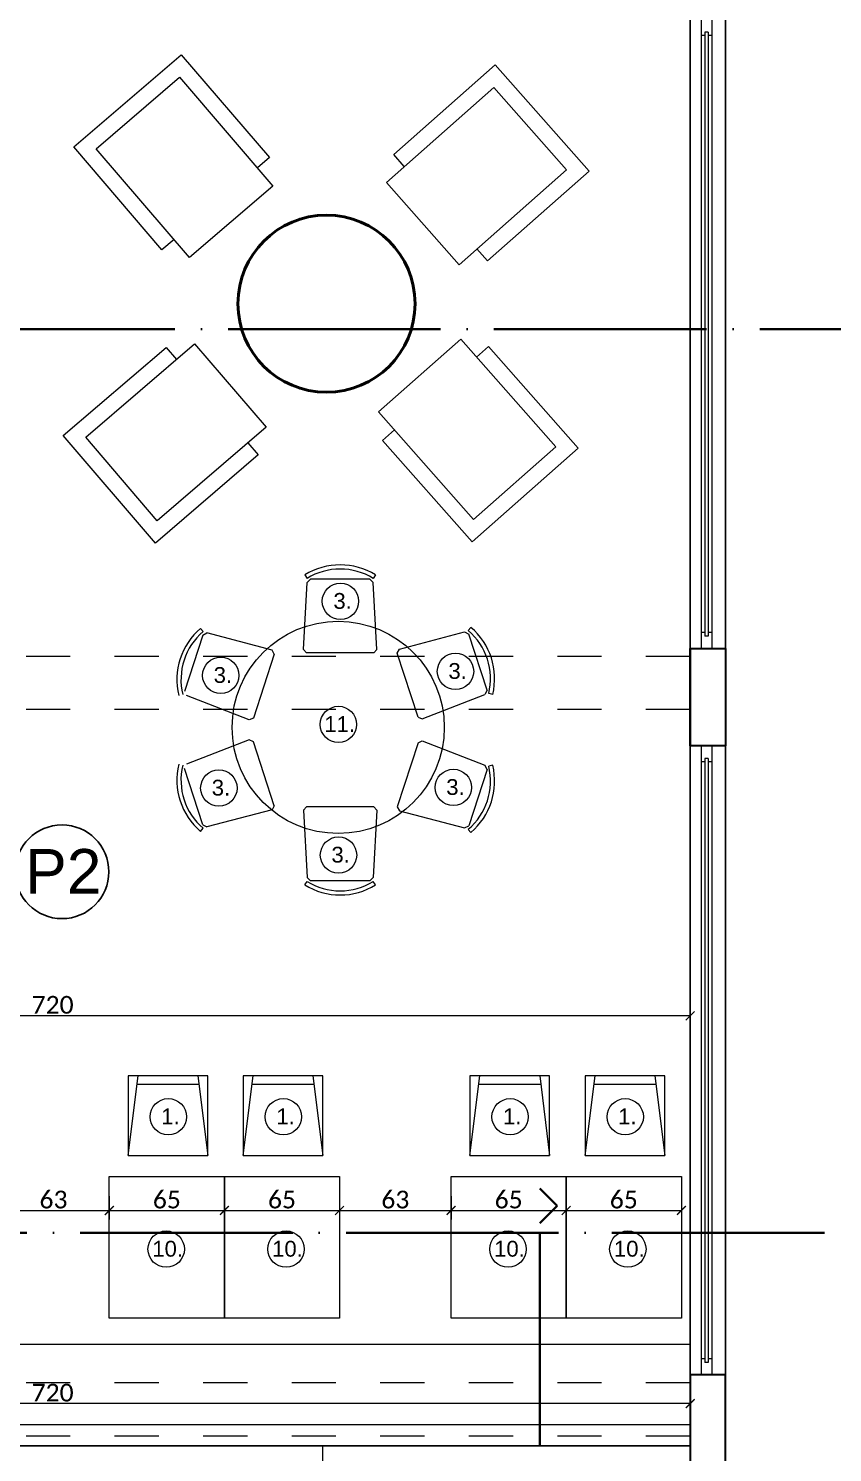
# Model space of a CAD drawing. Header units: centimetres. Extents: x -26724 to 60145, y -23645 to 6771.
# Drawn here: x -18359 to -17905, y -2059 to -1255 of the extents above; entities that cross this region are included whole.
import ezdxf

# ---------------------------------------------------------------- set-up
doc = ezdxf.new("R2010")
doc.units = ezdxf.units.CM
doc.linetypes.add('ACAD_ISO04W100', pattern=[30, 24, -3, 0, -3])
doc.linetypes.add('DALEKOVOD_VN', pattern=[5, 2.5, -2.5])
doc.layers.add('3.IZGLED 2', color=7, linetype='Continuous', lineweight=9, true_color=0x4a4a4a)
doc.layers.add('IZGLED 2', color=253, linetype='Continuous', lineweight=9, true_color=0x828282)
for name, color, linetype, lineweight in [('4.KOTE', 88, 'Continuous', 15), ('namestaj', 8, 'Continuous', 9), ('namjestaj', 150, 'Continuous', 5), ('otvori', 5, 'Continuous', 20), ('prozori', 140, 'Continuous', 13), ('zid', 7, 'Continuous', 40)]:
    doc.layers.add(name, color=color, linetype=linetype, lineweight=lineweight)
doc.layers.add('pozicije', color=7, linetype='Continuous')
doc.styles.add('0.12', font='arial.ttf', dxfattribs={"height": 0.12})
doc.styles.add('0.15', font='arial.ttf', dxfattribs={"height": 0.15})
doc.styles.get("Standard").update_dxf_attribs({"font": 'calibri.ttf'})
doc.dimstyles.new('ja 1 50', dxfattribs={"dimtxt": 10, "dimasz": 5, "dimexe": 5, "dimexo": 5, "dimgap": 1, "dimtad": 1, "dimdec": 0, "dimtxsty": 'Standard', "dimblk": 'ARCHTICK', "dimcen": 2.5, "dimclrd": 256, "dimclrt": 7, "dimadec": 0, "dimazin": 0, "dimtfac": 1, "dimtdec": 0, "dimtix": 1, "dimtmove": 1, "dimatfit": 3, "dimldrblk": 'ARCHTICK', "dimfxl": 10, "dimfxlon": 1, "dimlwd": 0, "dimlwe": 9, "dimarcsym": 0})

# ---------------------------------------------------------------- blocks, each defined once
blk = doc.blocks.new('_ArchTick')
at = {"color": 0, "linetype": 'ByBlock', "const_width": 0.15}
blk.add_lwpolyline([(-0.5, -0.5), (0.5, 0.5)], dxfattribs=at)
blk = doc.blocks.new('*D2573')
at = {"layer": '4.KOTE', "color": 0, "lineweight": 9, "transparency": 16777216}
for p, q in [((-18240.07, 11.97), (-18240.07, 25.19)), ((-18150.07, 10.19), (-18150.07, 25.19))]:
    blk.add_line(p, q, dxfattribs=at)
at = {"layer": '4.KOTE', "lineweight": 0, "transparency": 16777216}
blk.add_line((-18240.07, 20.19), (-18150.07, 20.19), dxfattribs=at)
at = {"layer": 'Defpoints', "color": 0, "transparency": 16777216}
for p in [(-18150.07, 20.19), (-18240.07, 0, 13.5), (-18150.07, -2870.26, 13.5)]:
    blk.add_point(p, dxfattribs=at)
at = {"layer": '4.KOTE', "lineweight": 0, "transparency": 16777216, "xscale": 5, "yscale": 5, "zscale": 5, "rotation": 180}
blk.add_blockref('_ArchTick', (-18240.07, 20.19), dxfattribs=at)
at = {"layer": '4.KOTE', "lineweight": 0, "transparency": 16777216, "xscale": 5, "yscale": 5, "zscale": 5}
blk.add_blockref('_ArchTick', (-18150.07, 20.19), dxfattribs=at)
at = {"layer": '4.KOTE', "color": 7, "transparency": 16777216, "insert": (-18195.07, 26.31), "char_height": 10, "attachment_point": 5}
blk.add_mtext('90', dxfattribs=at)
blk = doc.blocks.new('*D2606')
at = {"layer": '4.KOTE', "color": 0, "lineweight": 9, "transparency": 16777216}
for p, q in [((-18705.07, -2022.29), (-18705.07, -2036.44)), ((-17985.07, -2022.29), (-17985.07, -2036.44))]:
    blk.add_line(p, q, dxfattribs=at)
at = {"layer": '4.KOTE', "lineweight": 0, "transparency": 16777216}
blk.add_line((-17985.07, -2031.44), (-18705.07, -2031.44), dxfattribs=at)
at = {"layer": 'Defpoints', "color": 0, "transparency": 16777216}
for p in [(-18705.07, -1998.17, 13.5), (-17985.07, -1998.17, 13.5), (-18705.07, -2031.44)]:
    blk.add_point(p, dxfattribs=at)
at = {"layer": '4.KOTE', "lineweight": 0, "transparency": 16777216, "xscale": 5, "yscale": 5, "zscale": 5, "rotation": 180}
blk.add_blockref('_ArchTick', (-18705.07, -2031.44), dxfattribs=at)
at = {"layer": '4.KOTE', "lineweight": 0, "transparency": 16777216, "xscale": 5, "yscale": 5, "zscale": 5}
blk.add_blockref('_ArchTick', (-17985.07, -2031.44), dxfattribs=at)
at = {"layer": '4.KOTE', "color": 7, "transparency": 16777216, "insert": (-18345.07, -2025.32), "char_height": 10, "attachment_point": 5}
blk.add_mtext('720', dxfattribs=at)
blk = doc.blocks.new('*D2613')
at = {"layer": '4.KOTE', "color": 0, "lineweight": 9, "transparency": 16777216}
for p, q in [((-18376.07, -1917.44), (-18376.07, -1927.45)), ((-18313.07, -1914.35), (-18313.07, -1927.45))]:
    blk.add_line(p, q, dxfattribs=at)
at = {"layer": '4.KOTE', "lineweight": 0, "transparency": 16777216}
blk.add_line((-18376.07, -1922.45), (-18313.07, -1922.45), dxfattribs=at)
at = {"layer": 'Defpoints', "color": 0, "transparency": 16777216}
for p in [(-18376.07, -1903.24, 27), (-18313.07, -1903.24, 13.5), (-18313.07, -1922.45)]:
    blk.add_point(p, dxfattribs=at)
at = {"layer": '4.KOTE', "lineweight": 0, "transparency": 16777216, "xscale": 5, "yscale": 5, "zscale": 5, "rotation": 180}
blk.add_blockref('_ArchTick', (-18376.07, -1922.45), dxfattribs=at)
at = {"layer": '4.KOTE', "lineweight": 0, "transparency": 16777216, "xscale": 5, "yscale": 5, "zscale": 5}
blk.add_blockref('_ArchTick', (-18313.07, -1922.45), dxfattribs=at)
at = {"layer": '4.KOTE', "color": 7, "transparency": 16777216, "insert": (-18344.57, -1916.33), "char_height": 10, "attachment_point": 5}
blk.add_mtext('63', dxfattribs=at)
blk = doc.blocks.new('*D2614')
at = {"layer": '4.KOTE', "color": 0, "lineweight": 9, "transparency": 16777216}
for p, q in [((-18313.07, -1914.35), (-18313.07, -1927.45)), ((-18248.07, -1914.35), (-18248.07, -1927.45))]:
    blk.add_line(p, q, dxfattribs=at)
at = {"layer": '4.KOTE', "lineweight": 0, "transparency": 16777216}
blk.add_line((-18313.07, -1922.45), (-18248.07, -1922.45), dxfattribs=at)
at = {"layer": 'Defpoints', "color": 0, "transparency": 16777216}
for p in [(-18313.07, -1903.24, 13.5), (-18248.07, -1903.24, 13.5), (-18248.07, -1922.45)]:
    blk.add_point(p, dxfattribs=at)
at = {"layer": '4.KOTE', "lineweight": 0, "transparency": 16777216, "xscale": 5, "yscale": 5, "zscale": 5, "rotation": 180}
blk.add_blockref('_ArchTick', (-18313.07, -1922.45), dxfattribs=at)
at = {"layer": '4.KOTE', "lineweight": 0, "transparency": 16777216, "xscale": 5, "yscale": 5, "zscale": 5}
blk.add_blockref('_ArchTick', (-18248.07, -1922.45), dxfattribs=at)
at = {"layer": '4.KOTE', "color": 7, "transparency": 16777216, "insert": (-18280.57, -1916.33), "char_height": 10, "attachment_point": 5}
blk.add_mtext('65', dxfattribs=at)
blk = doc.blocks.new('*D2615')
at = {"layer": '4.KOTE', "color": 0, "lineweight": 9, "transparency": 16777216}
for p, q in [((-18248.07, -1914.35), (-18248.07, -1927.45)), ((-18183.07, -1914.35), (-18183.07, -1927.45))]:
    blk.add_line(p, q, dxfattribs=at)
at = {"layer": '4.KOTE', "lineweight": 0, "transparency": 16777216}
blk.add_line((-18248.07, -1922.45), (-18183.07, -1922.45), dxfattribs=at)
at = {"layer": 'Defpoints', "color": 0, "transparency": 16777216}
for p in [(-18248.07, -1903.24, 13.5), (-18183.07, -1903.24, 13.5), (-18183.07, -1922.45)]:
    blk.add_point(p, dxfattribs=at)
at = {"layer": '4.KOTE', "lineweight": 0, "transparency": 16777216, "xscale": 5, "yscale": 5, "zscale": 5, "rotation": 180}
blk.add_blockref('_ArchTick', (-18248.07, -1922.45), dxfattribs=at)
at = {"layer": '4.KOTE', "lineweight": 0, "transparency": 16777216, "xscale": 5, "yscale": 5, "zscale": 5}
blk.add_blockref('_ArchTick', (-18183.07, -1922.45), dxfattribs=at)
at = {"layer": '4.KOTE', "color": 7, "transparency": 16777216, "insert": (-18215.57, -1916.33), "char_height": 10, "attachment_point": 5}
blk.add_mtext('65', dxfattribs=at)
blk = doc.blocks.new('*D2616')
at = {"layer": '4.KOTE', "color": 0, "lineweight": 9, "transparency": 16777216}
for p, q in [((-18183.07, -1914.35), (-18183.07, -1927.45)), ((-18120.07, -1914.35), (-18120.07, -1927.45))]:
    blk.add_line(p, q, dxfattribs=at)
at = {"layer": '4.KOTE', "lineweight": 0, "transparency": 16777216}
blk.add_line((-18183.07, -1922.45), (-18120.07, -1922.45), dxfattribs=at)
at = {"layer": 'Defpoints', "color": 0, "transparency": 16777216}
for p in [(-18183.07, -1903.24, 13.5), (-18120.07, -1903.24, 13.5), (-18120.07, -1922.45)]:
    blk.add_point(p, dxfattribs=at)
at = {"layer": '4.KOTE', "lineweight": 0, "transparency": 16777216, "xscale": 5, "yscale": 5, "zscale": 5, "rotation": 180}
blk.add_blockref('_ArchTick', (-18183.07, -1922.45), dxfattribs=at)
at = {"layer": '4.KOTE', "lineweight": 0, "transparency": 16777216, "xscale": 5, "yscale": 5, "zscale": 5}
blk.add_blockref('_ArchTick', (-18120.07, -1922.45), dxfattribs=at)
at = {"layer": '4.KOTE', "color": 7, "transparency": 16777216, "insert": (-18151.57, -1916.33), "char_height": 10, "attachment_point": 5}
blk.add_mtext('63', dxfattribs=at)
blk = doc.blocks.new('*D2617')
at = {"layer": '4.KOTE', "color": 0, "lineweight": 9, "transparency": 16777216}
for p, q in [((-18120.07, -1914.35), (-18120.07, -1927.45)), ((-18055.07, -1914.35), (-18055.07, -1927.45))]:
    blk.add_line(p, q, dxfattribs=at)
at = {"layer": '4.KOTE', "lineweight": 0, "transparency": 16777216}
blk.add_line((-18120.07, -1922.45), (-18055.07, -1922.45), dxfattribs=at)
at = {"layer": 'Defpoints', "color": 0, "transparency": 16777216}
for p in [(-18120.07, -1903.24, 13.5), (-18055.07, -1903.24, 13.5), (-18055.07, -1922.45)]:
    blk.add_point(p, dxfattribs=at)
at = {"layer": '4.KOTE', "lineweight": 0, "transparency": 16777216, "xscale": 5, "yscale": 5, "zscale": 5, "rotation": 180}
blk.add_blockref('_ArchTick', (-18120.07, -1922.45), dxfattribs=at)
at = {"layer": '4.KOTE', "lineweight": 0, "transparency": 16777216, "xscale": 5, "yscale": 5, "zscale": 5}
blk.add_blockref('_ArchTick', (-18055.07, -1922.45), dxfattribs=at)
at = {"layer": '4.KOTE', "color": 7, "transparency": 16777216, "insert": (-18087.57, -1916.33), "char_height": 10, "attachment_point": 5}
blk.add_mtext('65', dxfattribs=at)
blk = doc.blocks.new('*D2618')
at = {"layer": '4.KOTE', "color": 0, "lineweight": 9, "transparency": 16777216}
for p, q in [((-18055.07, -1914.35), (-18055.07, -1927.45)), ((-17990.07, -1914.35), (-17990.07, -1927.45))]:
    blk.add_line(p, q, dxfattribs=at)
at = {"layer": '4.KOTE', "lineweight": 0, "transparency": 16777216}
blk.add_line((-18055.07, -1922.45), (-17990.07, -1922.45), dxfattribs=at)
at = {"layer": 'Defpoints', "color": 0, "transparency": 16777216}
for p in [(-18055.07, -1903.24, 13.5), (-17990.07, -1903.24, 13.5), (-17990.07, -1922.45)]:
    blk.add_point(p, dxfattribs=at)
at = {"layer": '4.KOTE', "lineweight": 0, "transparency": 16777216, "xscale": 5, "yscale": 5, "zscale": 5, "rotation": 180}
blk.add_blockref('_ArchTick', (-18055.07, -1922.45), dxfattribs=at)
at = {"layer": '4.KOTE', "lineweight": 0, "transparency": 16777216, "xscale": 5, "yscale": 5, "zscale": 5}
blk.add_blockref('_ArchTick', (-17990.07, -1922.45), dxfattribs=at)
at = {"layer": '4.KOTE', "color": 7, "transparency": 16777216, "insert": (-18022.57, -1916.33), "char_height": 10, "attachment_point": 5}
blk.add_mtext('65', dxfattribs=at)
blk = doc.blocks.new('*D2647')
at = {"layer": '4.KOTE', "color": 0, "lineweight": 9, "transparency": 16777216}
for p, q in [((-18705.07, -1822.52), (-18705.07, -1807.54)), ((-17985.07, -1822.52), (-17985.07, -1807.54))]:
    blk.add_line(p, q, dxfattribs=at)
at = {"layer": '4.KOTE', "lineweight": 0, "transparency": 16777216}
blk.add_line((-17985.07, -1812.54), (-18705.07, -1812.54), dxfattribs=at)
at = {"layer": 'Defpoints', "color": 0, "transparency": 16777216}
for p in [(-18705.07, -1812.54), (-18705.07, -2055.26, 13.5), (-17985.07, -2055.26, 13.5)]:
    blk.add_point(p, dxfattribs=at)
at = {"layer": '4.KOTE', "lineweight": 0, "transparency": 16777216, "xscale": 5, "yscale": 5, "zscale": 5, "rotation": 180}
blk.add_blockref('_ArchTick', (-18705.07, -1812.54), dxfattribs=at)
at = {"layer": '4.KOTE', "lineweight": 0, "transparency": 16777216, "xscale": 5, "yscale": 5, "zscale": 5}
blk.add_blockref('_ArchTick', (-17985.07, -1812.54), dxfattribs=at)
at = {"layer": '4.KOTE', "color": 7, "transparency": 16777216, "insert": (-18345.07, -1806.41), "char_height": 10, "attachment_point": 5}
blk.add_mtext('720', dxfattribs=at)
blk = doc.blocks.new('*D2652')
at = {"layer": '4.KOTE', "color": 0, "lineweight": 9, "transparency": 16777216}
for p, q in [((-6.71, -1700.26), (-18.93, -1700.26)), ((-23.93, -1790.26), (-8.93, -1790.26))]:
    blk.add_line(p, q, dxfattribs=at)
at = {"layer": '4.KOTE', "lineweight": 0, "transparency": 16777216}
blk.add_line((-13.93, -1700.26), (-13.93, -1790.26), dxfattribs=at)
at = {"layer": 'Defpoints', "color": 0, "transparency": 16777216}
for p in [(0, -1700.26, 13.5), (-18710.07, -1790.26, 13.5), (-13.93, -1790.26)]:
    blk.add_point(p, dxfattribs=at)
at = {"layer": '4.KOTE', "lineweight": 0, "transparency": 16777216, "xscale": 5, "yscale": 5, "zscale": 5}
for p, rotation in [((-13.93, -1700.26), 90), ((-13.93, -1790.26), 270)]:
    blk.add_blockref('_ArchTick', p, dxfattribs=dict(at, rotation=rotation))
at = {"layer": '4.KOTE', "color": 7, "transparency": 16777216, "insert": (-20.05, -1745.26), "char_height": 10, "attachment_point": 5, "rotation": 90}
blk.add_mtext('90', dxfattribs=at)
blk = doc.blocks.new('ddd')
at = {"layer": 'namjestaj'}
for p, q in [((-17799.52, 2298, 13.5), (-17879.52, 2298, 13.5)), ((-17879.52, 2298, 13.5), (-17879.52, 2221.5, 13.5)), ((-17799.52, 2221.5, 13.5), (-17799.52, 2298, 13.5)), ((-17808.52, 2289, 13.5), (-17870.52, 2289, 13.5)), ((-17870.52, 2289, 13.5), (-17870.52, 2208, 13.5)), ((-17808.52, 2208, 13.5), (-17808.52, 2289, 13.5)), ((-17879.52, 2221.5, 13.5), (-17870.52, 2221.5, 13.5)), ((-17808.52, 2221.5, 13.5), (-17799.52, 2221.5, 13.5)), ((-17870.52, 2208, 13.5), (-17808.52, 2208, 13.5))]:
    blk.add_line(p, q, dxfattribs=at)

msp = doc.modelspace()

# ---------------------------------------------------------------- linework, layer by layer
at = {"elevation": 13.5}
msp.add_lwpolyline([(-17985.07, -2055.26), (-18710.07, -2055.26), (-18710.07, -2080.26), (-17985.07, -2080.26)], dxfattribs=at)
at = {"color": 4}
msp.add_circle((-18339.77, -1731.28), 26.45, dxfattribs=at)
at = {"layer": '3.IZGLED 2', "color": 32, "linetype": 'DALEKOVOD_VN', "ltscale": 10, "true_color": 0xcd6928}
for p, q in [((-17985.07, -2019.76, 13.5), (-19185.07, -2019.76, 13.5)), ((-17985.07, -2049.76, 13.5), (-19185.07, -2049.76, 13.5))]:
    msp.add_line(p, q, dxfattribs=at)
at = {"layer": '4.KOTE', "color": 3, "lineweight": 50}
msp.add_circle((-18190.44, -1410.61), 50, dxfattribs=at)
at = {"layer": 'IZGLED 2', "lineweight": 25, "ltscale": 12}
for p, q in [((-17985.07, -1250.26, 13.5), (-17985.07, -1605.26, 13.5)), ((-17965.07, -1250.26, 13.5), (-17965.07, -1605.26, 13.5)), ((-17985.07, -1660.26, 13.5), (-17985.07, -2015.26, 13.5)), ((-17965.07, -1660.26, 13.5), (-17965.07, -2015.26, 13.5))]:
    msp.add_line(p, q, dxfattribs=at)
at = {"layer": 'IZGLED 2', "color": 32, "linetype": 'ACAD_ISO04W100', "lineweight": 35, "ltscale": 5}
for p, q in [((-20197.29, -1425.03), (-17813.68, -1425.03)), ((-18779.81, -1935.02), (-17833.63, -1935.02)), ((-18070.01, -3106.26, 13.5), (-18070.01, -1929.59, 13.5))]:
    msp.add_line(p, q, dxfattribs=at)
at = {"layer": 'IZGLED 2', "color": 32, "lineweight": 35}
for p, q in [((-18070.01, -1910.06, 13.5), (-18060.24, -1919.82, 13.5)), ((-18060.24, -1919.82, 13.5), (-18070.01, -1929.59, 13.5))]:
    msp.add_line(p, q, dxfattribs=at)
at = {"layer": 'namestaj'}
for centre in [(-18182.54, -1578.6), (-18250.13, -1620.42), (-18117.6, -1618.14, 13.5), (-18183.7, -1648.11), (-18251.21, -1684), (-18118.81, -1683.66), (-18183.65, -1721.85), (-18279.76, -1869.56), (-18214.76, -1869.56), (-18086.76, -1869.56), (-18021.76, -1869.56), (-18280.95, -1944.27, -40.5), (-18213.29, -1944.27, -40.5), (-18087.95, -1944.27, -40.5), (-18020.29, -1944.27, -40.5)]:
    msp.add_circle(centre, 10.27, dxfattribs=at)
at = {"layer": 'namjestaj', "transparency": 33554687}
for p, q in [((-18202.64, -1563.73, 13.5), (-18201.42, -1565.69, 13.5)), ((-18201.33, -1567.89, 13.5), (-18199.38, -1566.04, 13.5)), ((-18166.05, -1566.04, 13.5), (-18199.38, -1566.04, 13.5)), ((-18166.05, -1566.04, 13.5), (-18164.09, -1567.89, 13.5)), ((-18162.78, -1563.73, 13.5), (-18164, -1565.69, 13.5)), ((-18203.44, -1605.85, 13.5), (-18201.33, -1567.89, 13.5)), ((-18161.98, -1605.85, 13.5), (-18164.09, -1567.89, 13.5)), ((-18260.32, -1597.71, 13.5), (-18270.62, -1629.42, 13.5)), ((-18261.51, -1593.89, 13.5), (-18260.01, -1595.66, 13.5)), ((-18260.32, -1597.71, 13.5), (-18257.96, -1596.43, 13.5)), ((-18221.2, -1606.15, 13.5), (-18257.96, -1596.43, 13.5)), ((-18149.22, -1605.58, 13.5), (-18112.46, -1595.85, 13.5)), ((-18112.46, -1595.85, 13.5), (-18110.09, -1597.14, 13.5)), ((-18108.9, -1593.32, 13.5), (-18110.4, -1595.09, 13.5)), ((-18099.79, -1628.84, 13.5), (-18110.09, -1597.14, 13.5)), ((-18219.98, -1608.39, 13.5), (-18221.2, -1606.15, 13.5)), ((-18201.69, -1607.7, 13.5), (-18203.44, -1605.85, 13.5)), ((-18163.73, -1607.7, 13.5), (-18161.98, -1605.85, 13.5)), ((-18150.44, -1607.81, 13.5), (-18149.22, -1605.58, 13.5)), ((-18219.98, -1608.39, 13.5), (-18231.71, -1644.49, 13.5)), ((-18163.73, -1607.7, 13.5), (-18201.69, -1607.7, 13.5)), ((-18138.71, -1643.92, 13.5), (-18150.44, -1607.81, 13.5)), ((-18136.41, -1645.01, 13.5), (-18100.95, -1631.27, 13.5)), ((-18099.79, -1628.84, 13.5), (-18100.95, -1631.27, 13.5)), ((-18096.59, -1631.23, 13.5), (-18098.83, -1630.68, 13.5)), ((-18234.01, -1645.59, 13.5), (-18269.47, -1631.85, 13.5)), ((-18231.71, -1644.49, 13.5), (-18234.01, -1645.59, 13.5)), ((-18138.71, -1643.92, 13.5), (-18136.41, -1645.01, 13.5)), ((-18234.01, -1656.81, 13.5), (-18269.47, -1670.55, 13.5)), ((-18231.71, -1657.91, 13.5), (-18234.01, -1656.81, 13.5)), ((-18219.98, -1694.01, 13.5), (-18231.71, -1657.91, 13.5)), ((-18138.71, -1658.49, 13.5), (-18150.44, -1694.59, 13.5)), ((-18138.71, -1658.49, 13.5), (-18136.41, -1657.39, 13.5)), ((-18136.41, -1657.39, 13.5), (-18100.95, -1671.13, 13.5)), ((-18099.79, -1673.56, 13.5), (-18100.95, -1671.13, 13.5)), ((-18096.59, -1671.17, 13.5), (-18098.83, -1671.72, 13.5)), ((-18260.32, -1704.69, 13.5), (-18270.62, -1672.98, 13.5)), ((-18099.79, -1673.56, 13.5), (-18110.09, -1705.26, 13.5)), ((-18219.98, -1694.01, 13.5), (-18221.2, -1696.25, 13.5)), ((-18201.69, -1694.7, 13.5), (-18203.44, -1696.55, 13.5)), ((-18163.73, -1694.7, 13.5), (-18201.69, -1694.7, 13.5)), ((-18163.73, -1694.7, 13.5), (-18161.98, -1696.55, 13.5)), ((-18150.44, -1694.59, 13.5), (-18149.22, -1696.83, 13.5)), ((-18221.2, -1696.25, 13.5), (-18257.96, -1705.97, 13.5)), ((-18203.44, -1696.55, 13.5), (-18201.33, -1734.52, 13.5)), ((-18161.98, -1696.55, 13.5), (-18164.09, -1734.52, 13.5)), ((-18149.22, -1696.83, 13.5), (-18112.46, -1706.55, 13.5)), ((-18261.51, -1708.51, 13.5), (-18260.01, -1706.74, 13.5)), ((-18260.32, -1704.69, 13.5), (-18257.96, -1705.97, 13.5)), ((-18112.46, -1706.55, 13.5), (-18110.09, -1705.26, 13.5)), ((-18108.9, -1709.08, 13.5), (-18110.4, -1707.31, 13.5)), ((-18201.33, -1734.52, 13.5), (-18199.38, -1736.36, 13.5)), ((-18166.05, -1736.36, 13.5), (-18164.09, -1734.52, 13.5)), ((-18202.64, -1738.67, 13.5), (-18201.42, -1736.71, 13.5)), ((-18166.05, -1736.36, 13.5), (-18199.38, -1736.36, 13.5)), ((-18162.78, -1738.67, 13.5), (-18164, -1736.71, 13.5)), ((-18302.45, -1891.41, 13.5), (-18296.81, -1846.41, 13.5)), ((-18302.43, -1846.41, 13.5), (-18302.45, -1891.41, 13.5)), ((-18257.43, -1846.43, 13.5), (-18302.43, -1846.41, 13.5)), ((-18302.43, -1846.41, 13.5), (-18302.43, -1846.41, 13.5)), ((-18263.06, -1846.43, 13.5), (-18257.45, -1891.43, 13.5)), ((-18257.45, -1891.43, 13.5), (-18257.43, -1846.43, 13.5)), ((-18237.45, -1891.41, 13.5), (-18231.81, -1846.41, 13.5)), ((-18237.43, -1846.41, 13.5), (-18237.45, -1891.41, 13.5)), ((-18192.43, -1846.43, 13.5), (-18237.43, -1846.41, 13.5)), ((-18237.43, -1846.41, 13.5), (-18237.43, -1846.41, 13.5)), ((-18198.06, -1846.43, 13.5), (-18192.45, -1891.43, 13.5)), ((-18192.45, -1891.43, 13.5), (-18192.43, -1846.43, 13.5)), ((-18109.45, -1891.41, 13.5), (-18103.81, -1846.41, 13.5)), ((-18109.43, -1846.41, 13.5), (-18109.45, -1891.41, 13.5)), ((-18064.43, -1846.43, 13.5), (-18109.43, -1846.41, 13.5)), ((-18109.43, -1846.41, 13.5), (-18109.43, -1846.41, 13.5)), ((-18070.06, -1846.43, 13.5), (-18064.45, -1891.43, 13.5)), ((-18064.45, -1891.43, 13.5), (-18064.43, -1846.43, 13.5)), ((-18044.45, -1891.41, 13.5), (-18038.81, -1846.41, 13.5)), ((-18044.43, -1846.41, 13.5), (-18044.45, -1891.41, 13.5)), ((-17999.43, -1846.43, 13.5), (-18044.43, -1846.41, 13.5)), ((-18044.43, -1846.41, 13.5), (-18044.43, -1846.41, 13.5)), ((-18005.06, -1846.43, 13.5), (-17999.45, -1891.43, 13.5)), ((-17999.45, -1891.43, 13.5), (-17999.43, -1846.43, 13.5)), ((-18262.44, -1851.43, 13.5), (-18297.44, -1851.41, 13.5)), ((-18197.44, -1851.43, 13.5), (-18232.44, -1851.41, 13.5)), ((-18069.44, -1851.43, 13.5), (-18104.44, -1851.41, 13.5)), ((-18004.44, -1851.43, 13.5), (-18039.44, -1851.41, 13.5)), ((-18302.45, -1891.41, 13.5), (-18257.45, -1891.43, 13.5)), ((-18237.45, -1891.41, 13.5), (-18192.45, -1891.43, 13.5)), ((-18109.45, -1891.41, 13.5), (-18064.45, -1891.43, 13.5)), ((-18044.45, -1891.41, 13.5), (-17999.45, -1891.43, 13.5)), ((-18120.07, -1983.24, 13.5), (-18120.07, -1903.24, 13.5)), ((-18120.07, -1903.24, 13.5), (-18055.07, -1903.24, 13.5)), ((-18055.07, -1903.24, 13.5), (-18055.07, -1983.24, 13.5)), ((-18055.07, -1983.24, 13.5), (-18055.07, -1903.24, 13.5)), ((-18055.07, -1903.24, 13.5), (-17990.07, -1903.24, 13.5)), ((-17990.07, -1903.24, 13.5), (-17990.07, -1983.24, 13.5)), ((-18055.07, -1983.24, 13.5), (-18120.07, -1983.24, 13.5)), ((-18120.07, -1983.24, 13.5), (-18120.07, -1983.24, 13.5)), ((-17990.07, -1983.24, 13.5), (-18055.07, -1983.24, 13.5)), ((-18055.07, -1983.24, 13.5), (-18055.07, -1983.24, 13.5)), ((-17985.07, -1998.17, 13.5), (-18705.07, -1998.17, 13.5)), ((-17985.07, -1998.17, 13.5), (-17985.07, -2055.26, 13.5)), ((-18705.07, -2043.19, 13.5), (-17985.07, -2043.19, 13.5)), ((-18700.07, -2055.26, 13.5), (-17990.07, -2055.26, 13.5))]:
    msp.add_line(p, q, dxfattribs=at)
at = {"layer": 'namjestaj', "color": 32, "linetype": 'DALEKOVOD_VN', "ltscale": 10, "true_color": 0xcd6928}
for p, q in [((-17985.07, -1609.76, 13.5), (-19185.07, -1609.76, 13.5)), ((-17985.07, -1639.76, 13.5), (-19185.07, -1639.76, 13.5))]:
    msp.add_line(p, q, dxfattribs=at)
at = {"layer": 'namjestaj', "transparency": 33554687, "elevation": 13.5}
for points in [[(-18248.07, -1903.24), (-18248.07, -1983.24), (-18313.07, -1983.24), (-18313.07, -1903.24)], [(-18183.07, -1903.24), (-18183.07, -1983.24), (-18248.07, -1983.24), (-18248.07, -1903.24)]]:
    msp.add_lwpolyline(points, close=True, dxfattribs=at)
at = {"layer": 'namjestaj', "color": 240, "true_color": 0xed1f24, "elevation": 13.5}
msp.add_lwpolyline([(-18192.57, -2080.26), (-18192.57, -2055.26), (-18502.57, -2055.26), (-18502.57, -2080.26)], close=True, dxfattribs=at)
at = {"layer": 'namjestaj', "transparency": 33554687}
msp.add_circle((-18183.82, -1649.76, 13.5), 59.9, dxfattribs=at)
for centre, radius, start, end in [((-18182.71, -1595.87, 13.5), 37.82, 58.19737, 121.80263), ((-18182.71, -1595.87, 13.5), 35.5, 58.19737, 121.80263), ((-18237.1, -1622.78, 13.5), 37.82, 130.19737, 193.80263), ((-18237.1, -1622.78, 13.5), 35.5, 130.19737, 193.80263), ((-18133.31, -1622.21, 13.5), 35.5, 346.19737, 49.80263), ((-18133.31, -1622.21, 13.5), 37.82, 346.19737, 49.80263), ((-18237.1, -1679.62, 13.5), 37.82, 166.19737, 229.80263), ((-18237.1, -1679.62, 13.5), 35.5, 166.19737, 229.80263), ((-18133.31, -1680.19, 13.5), 35.5, 310.19737, 13.80263), ((-18133.31, -1680.19, 13.5), 37.82, 310.19737, 13.80263), ((-18182.71, -1706.54, 13.5), 37.82, 238.19737, 301.80263), ((-18182.71, -1706.54, 13.5), 35.5, 238.19737, 301.80263)]:
    msp.add_arc(centre, radius, start, end, dxfattribs=at)
at = {"layer": 'otvori'}
msp.add_line((-17985.07, -2055.26, 13.5), (-18705.07, -2055.26, 13.5), dxfattribs=at)
at = {"layer": 'prozori'}
for p, q in [((-17978.86, -1250.26, 13.5), (-17978.86, -1605.26, 13.5)), ((-17972.86, -1250.26, 13.5), (-17972.86, -1605.26, 13.5)), ((-17976.86, -1259.26, 13.5), (-17978.86, -1259.26, 13.5)), ((-17976.86, -1257.26, 13.5), (-17976.86, -1598.26, 13.5)), ((-17974.86, -1257.26, 13.5), (-17976.86, -1257.26, 13.5)), ((-17974.86, -1257.26, 13.5), (-17974.86, -1598.26, 13.5)), ((-17972.86, -1259.26, 13.5), (-17974.86, -1259.26, 13.5)), ((-17976.86, -1596.26, 13.5), (-17978.86, -1596.26, 13.5)), ((-17974.86, -1598.26, 13.5), (-17976.86, -1598.26, 13.5)), ((-17972.86, -1596.26, 13.5), (-17974.86, -1596.26, 13.5)), ((-17978.86, -1660.26, 13.5), (-17978.86, -2015.26, 13.5)), ((-17972.86, -1660.26, 13.5), (-17972.86, -2015.26, 13.5)), ((-17976.86, -1669.26, 13.5), (-17978.86, -1669.26, 13.5)), ((-17976.86, -1667.26, 13.5), (-17976.86, -2008.26, 13.5)), ((-17974.86, -1667.26, 13.5), (-17976.86, -1667.26, 13.5)), ((-17974.86, -1667.26, 13.5), (-17974.86, -2008.26, 13.5)), ((-17972.86, -1669.26, 13.5), (-17974.86, -1669.26, 13.5)), ((-17976.86, -2006.26, 13.5), (-17978.86, -2006.26, 13.5)), ((-17974.86, -2008.26, 13.5), (-17976.86, -2008.26, 13.5)), ((-17972.86, -2006.26, 13.5), (-17974.86, -2006.26, 13.5))]:
    msp.add_line(p, q, dxfattribs=at)
at = {"layer": 'zid', "lineweight": 30}
for p, q in [((-17985.07, -1660.26, 13.5), (-17985.07, -1605.26, 13.5)), ((-17985.07, -1605.26, 13.5), (-17965.07, -1605.26, 13.5)), ((-17985.07, -1605.26, 13.5), (-17985.07, -1660.26, 13.5)), ((-17965.07, -1605.26, 13.5), (-17965.07, -1660.26, 13.5)), ((-17965.07, -1660.26, 13.5), (-17985.07, -1660.26, 13.5)), ((-17985.07, -2015.26, 13.5), (-17985.07, -2070.26, 13.5)), ((-17965.07, -2015.26, 13.5), (-17985.07, -2015.26, 13.5)), ((-17985.07, -2015.26, 13.5), (-17985.07, -2070.26, 13.5)), ((-17965.07, -2070.26, 13.5), (-17965.07, -2015.26, 13.5))]:
    msp.add_line(p, q, dxfattribs=at)

# ---------------------------------------------------------------- block references
at = {"layer": '4.KOTE', "color": 3, "lineweight": 50, "xscale": -1}
for p, rotation in [((-30347.5, -14654.76, -27), 40.62071248960388), ((-31602, 10542.33, 13.5), 311.4584846678619), ((-4954.37, -13560.14), 130.620712489604), ((-6230.11, 12014.73, -13.5), 221.4584846678619)]:
    msp.add_blockref('ddd', p, dxfattribs=dict(at, rotation=rotation))

# ---------------------------------------------------------------- texts
at = {"layer": 'IZGLED 2', "color": 4, "style": '0.12'}
msp.add_text('P2', height=25.2, dxfattribs=at).set_placement((-18360.56, -1743.62, 13.5))
at = {"layer": 'pozicije', "style": '0.15'}
for s, p in [('3.', (-18186.53, -1582.84)), ('3.', (-18254.13, -1624.65)), ('3.', (-18121.59, -1622.38, 13.5)), ('11.', (-18191.66, -1652.34)), ('3.', (-18255.21, -1688.24)), ('3.', (-18122.81, -1687.89)), ('3.', (-18187.65, -1726.08)), ('1.', (-18283.76, -1873.79)), ('1.', (-18218.76, -1873.79)), ('1.', (-18090.76, -1873.79)), ('1.', (-18025.76, -1873.79)), ('10.', (-18288.79, -1948.51, -40.5)), ('10.', (-18221.14, -1948.51, -40.5)), ('10.', (-18095.79, -1948.51, -40.5)), ('10.', (-18028.14, -1948.51, -40.5))]:
    msp.add_text(s, height=8.93, dxfattribs=at).set_placement(p)

# ---------------------------------------------------------------- dimensions: what is measured, and where the dimension line sits
at = {"layer": '4.KOTE'}
for base, p1, p2, picture, middle in [((-18150.07, 20.19), (-18240.07, 0, 13.5), (-18150.07, -2870.26, 13.5), '*D2573', (-18195.07, 26.31)), ((-18705.07, -1812.54), (-17985.07, -2055.26, 13.5), (-18705.07, -2055.26, 13.5), '*D2647', (-18345.07, -1806.41)), ((-18313.07, -1922.45), (-18376.07, -1903.24, 27), (-18313.07, -1903.24, 13.5), '*D2613', (-18344.57, -1916.33)), ((-18248.07, -1922.45), (-18313.07, -1903.24, 13.5), (-18248.07, -1903.24, 13.5), '*D2614', (-18280.57, -1916.33)), ((-18183.07, -1922.45), (-18248.07, -1903.24, 13.5), (-18183.07, -1903.24, 13.5), '*D2615', (-18215.57, -1916.33)), ((-18120.07, -1922.45), (-18183.07, -1903.24, 13.5), (-18120.07, -1903.24, 13.5), '*D2616', (-18151.57, -1916.33)), ((-18055.07, -1922.45), (-18120.07, -1903.24, 13.5), (-18055.07, -1903.24, 13.5), '*D2617', (-18087.57, -1916.33)), ((-17990.07, -1922.45), (-18055.07, -1903.24, 13.5), (-17990.07, -1903.24, 13.5), '*D2618', (-18022.57, -1916.33)), ((-18705.07, -2031.44), (-17985.07, -1998.17, 13.5), (-18705.07, -1998.17, 13.5), '*D2606', (-18345.07, -2025.32))]:
    dim = msp.add_linear_dim(base=base, p1=p1, p2=p2, dimstyle='ja 1 50', dxfattribs=at)
    dim.commit()
    dim.dimension.update_dxf_attribs({"geometry": picture, "text_midpoint": middle})
dim = msp.add_linear_dim(base=(-13.93, -1790.26), p1=(0, -1700.26, 13.5), p2=(-18710.07, -1790.26, 13.5), angle=90, dimstyle='ja 1 50', dxfattribs=at)
dim.commit()
dim.dimension.update_dxf_attribs({"geometry": '*D2652', "text_midpoint": (-20.05, -1745.26)})

doc.saveas('drawing.dxf')
